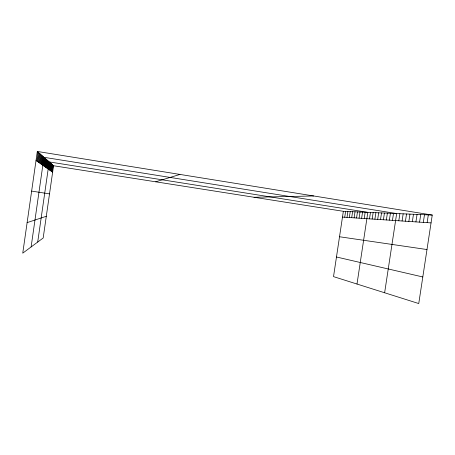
<?xml version="1.0" encoding="UTF-8"?>
<svg xmlns="http://www.w3.org/2000/svg" width="455" height="455" viewBox="0 0 455 455"><rect width="100%" height="100%" fill="white"/><g stroke="black" fill="none" stroke-linecap="round" stroke-linejoin="round"><path stroke-width="0.68" d="M37.316 151.452L22.75 253.162L43.179 237.993L53.559 165.745L37.316 151.452L432.25 215.061L418.748 303.548L333.521 276.623L343.349 211.308L432.25 215.061M36.792 160.99L38.061 152.106M37.532 161.508L38.789 152.743M38.254 162.02L39.494 153.369M38.959 162.515L40.182 153.972M39.642 162.998L40.853 154.563M40.313 163.464L41.507 155.138M40.967 163.925L42.144 155.701M41.604 164.374L42.77 156.247M42.224 164.812L43.373 156.782M31.111 246.951L43.97 157.305L396.658 213.56L384.634 292.77M43.424 165.654L44.55 157.817M44.004 166.058L45.113 158.312M44.567 166.456L45.665 158.801M45.119 166.849L46.205 159.273M45.659 167.224L46.734 159.739M46.188 167.599L47.252 160.194M46.706 167.963L47.758 160.638M47.212 168.316L48.253 161.076M47.707 168.663L48.736 161.497M37.702 242.06L49.208 161.917L367.828 212.343L356.999 284.039M48.679 169.351L49.686 162.338M49.157 169.687L50.152 162.748M49.623 170.011L50.607 163.152M50.084 170.335L51.057 163.544M50.528 170.648L51.495 163.931M50.971 170.961L51.927 164.306M51.398 171.262L52.348 164.676M51.819 171.558L52.757 165.04M52.234 171.848L53.161 165.393M344.719 217.234L345.601 211.404M347.006 217.382L347.887 211.501M349.326 217.536L350.225 211.598M351.698 217.689L352.597 211.7M354.109 217.848L355.019 211.802M356.566 218.008L357.482 211.905M359.069 218.173L359.996 212.013M361.617 218.337L362.555 212.121M364.222 218.508L365.166 212.229M369.494 218.855L370.467 212.457M372.173 219.031L373.151 212.57M374.897 219.213L375.887 212.684M377.678 219.395L378.679 212.804M380.516 219.577L381.523 212.923M383.411 219.771L384.429 213.042M386.363 219.964L387.393 213.167M389.378 220.157L390.418 213.298M392.455 220.362L393.507 213.429M398.802 220.777L399.877 213.696M402.078 220.993L403.164 213.833M405.428 221.21L406.525 213.975M408.846 221.437L409.961 214.123M412.344 221.665L413.47 214.271M415.915 221.898L417.053 214.424M419.573 222.137L420.727 214.578M423.315 222.387L424.481 214.737M427.137 222.637L428.32 214.896M27.124 222.614L46.296 216.284M155.701 181.807L179.975 174.43M254.015 197.265L313.688 195.969M342.478 217.086L431.056 222.893M339.521 236.754L426.989 249.545M31.64 191.094L49.515 193.893M53.559 165.745L343.349 211.308M336.473 256.995L422.803 276.964M36.03 160.456L52.638 172.132"/></g></svg>
